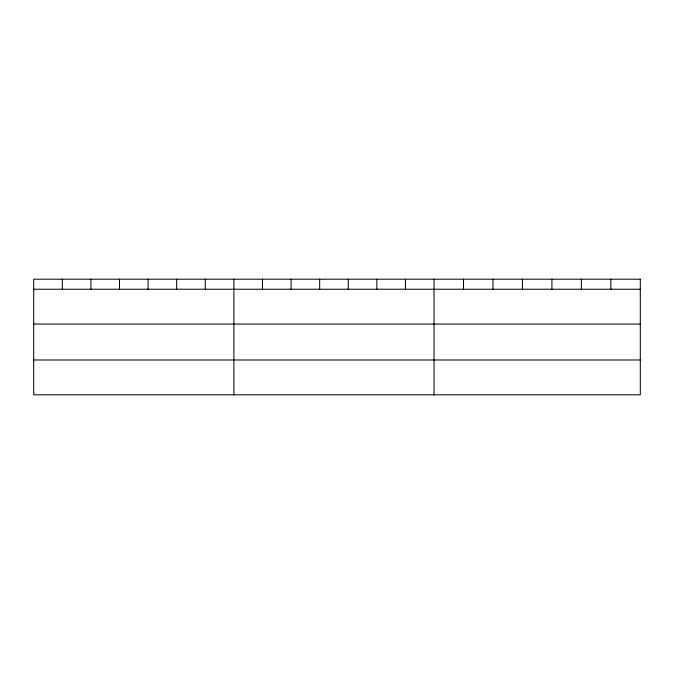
<?xml version="1.0" encoding="UTF-8"?>
<svg xmlns="http://www.w3.org/2000/svg" width="674" height="674" viewBox="0 0 674 674"><rect width="100%" height="100%" fill="white"/><g stroke="black" fill="none" stroke-linecap="round" stroke-linejoin="round"><path stroke-width="1.01" d="M33.7 289.23L640.3 289.23M33.7 324.076L640.3 324.076M33.7 359.975L640.3 359.975M610.838 279.188L610.838 289.23M581.376 279.188L581.376 289.23M551.913 279.188L551.913 289.23M522.443 279.188L522.443 289.23M492.98 279.188L492.98 289.23M463.518 279.188L463.518 289.23M434.056 279.188L434.056 394.812M405.462 279.188L405.462 289.23M376.859 279.188L376.859 289.23M348.264 279.188L348.264 289.23M319.67 279.188L319.67 289.23M291.075 279.188L291.075 289.23M262.472 279.188L262.472 289.23M233.878 279.188L233.878 394.812M205.284 279.188L205.284 289.23M176.681 279.188L176.681 289.23M148.086 279.188L148.086 289.23M119.492 279.188L119.492 289.23M90.897 279.188L90.897 289.23M62.294 279.188L62.294 289.23M640.3 279.188L33.7 279.188L33.7 394.812L640.3 394.812L640.3 279.188"/></g></svg>
